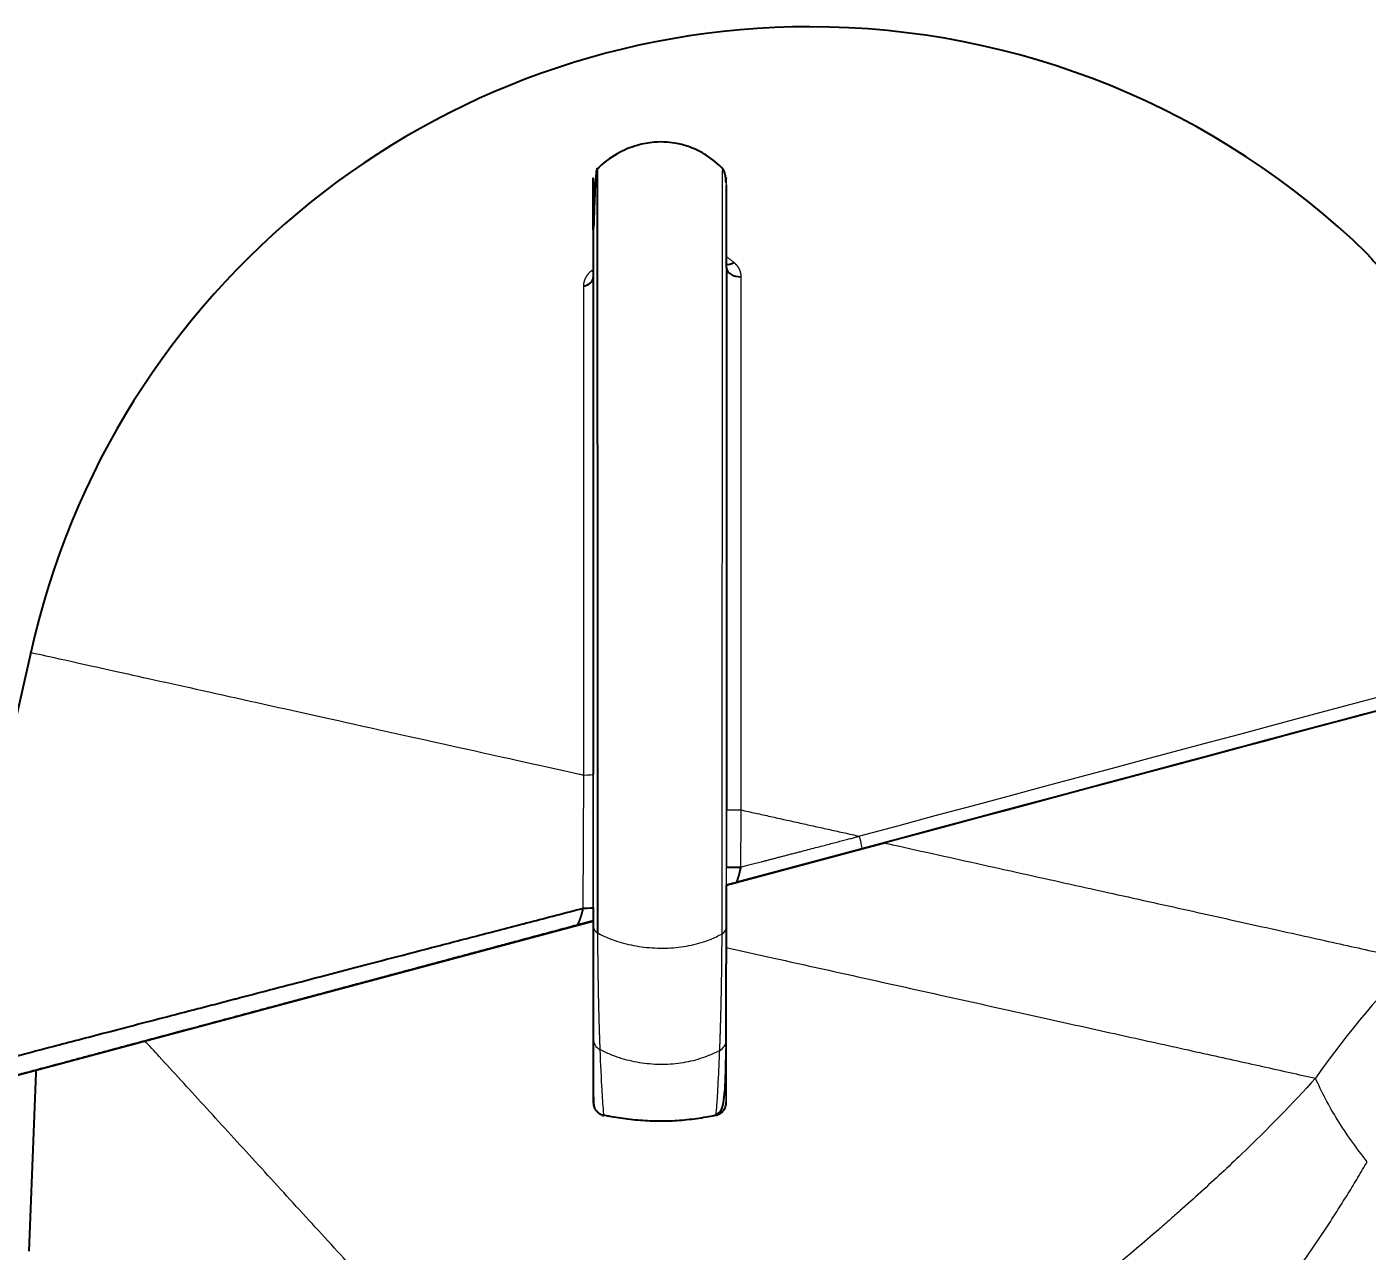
# Model space of a CAD drawing. Header units: millimetres. Extents: x 2151 to 2745, y 1423 to 1843.
# Drawn here: x 2419.5 to 2480, y 1584 to 1639.2 of the extents above; entities that cross this region are included whole.
import ezdxf

# ---------------------------------------------------------------- set-up
doc = ezdxf.new("R2010")
doc.units = ezdxf.units.MM
doc.styles.get("Standard").update_dxf_attribs({"font": 'arial.ttf'})
doc.dimstyles.new('ISO-25', dxfattribs={"dimtxt": 2.5, "dimasz": 2.5, "dimexe": 1.25, "dimexo": 0.625, "dimtad": 1, "dimtxsty": 'Standard', "dimcen": 2.5, "dimadec": 0, "dimazin": 0, "dimtfac": 1, "dimtmove": 0, "dimatfit": 3, "dimfxl": 1, "dimarcsym": 0})

# ---------------------------------------------------------------- blocks, each defined once
blk = doc.blocks.new('*D15')
at = {"color": 3, "lineweight": -2, "transparency": 16777216}
for p, q in [((2372.74, 1605.6), (2372.74, 1477.077)), ((2514.708, 1511.423), (2514.708, 1477.077)), ((2377.74, 1478.327), (2509.708, 1478.327))]:
    blk.add_line(p, q, dxfattribs=at)
at = {"color": 3, "transparency": 16777216}
for points in [[(2377.74, 1479.16), (2377.74, 1477.493), (2372.74, 1478.327)], [(2509.708, 1479.16), (2509.708, 1477.493), (2514.708, 1478.327)]]:
    blk.add_solid(points, dxfattribs=at)
at = {"layer": 'Defpoints', "color": 0, "transparency": 16777216}
for p in [(2372.74, 1606.225), (2514.708, 1512.048), (2514.708, 1478.327)]:
    blk.add_point(p, dxfattribs=at)
at = {"color": 3, "transparency": 16777216, "insert": (2433.581, 1484.058), "char_height": 5, "attachment_point": 1}
blk.add_mtext('141.97', dxfattribs=at)
blk = doc.blocks.new('*D16')
at = {"color": 3, "lineweight": -2, "transparency": 16777216}
for p, q in [((2378.608, 1610.479), (2360.886, 1610.479)), ((2362.136, 1516.748), (2362.136, 1605.479)), ((2456.383, 1511.748), (2360.886, 1511.748))]:
    blk.add_line(p, q, dxfattribs=at)
at = {"color": 3, "transparency": 16777216}
for points in [[(2361.303, 1605.479), (2362.969, 1605.479), (2362.136, 1610.479)], [(2361.303, 1516.748), (2362.969, 1516.748), (2362.136, 1511.748)]]:
    blk.add_solid(points, dxfattribs=at)
at = {"layer": 'Defpoints', "color": 0, "transparency": 16777216}
for p in [(2362.136, 1610.479), (2379.233, 1610.479), (2457.008, 1511.748)]:
    blk.add_point(p, dxfattribs=at)
at = {"color": 3, "transparency": 16777216, "insert": (2356.402, 1552.677), "char_height": 5, "attachment_point": 1, "rotation": 90}
blk.add_mtext('98.73', dxfattribs=at)

msp = doc.modelspace()

# ---------------------------------------------------------------- linework, layer by layer
at = {"linetype": 'Continuous', "lineweight": 25}
for p, q in [((2450.916, 1632.828), (2450.917, 1632.835)), ((2445.078, 1627.942), (2445.078, 1605.533)), ((2419.703, 1611.025), (2419.038, 1608.026)), ((2451.081, 1600.525), (2458.314, 1602.463)), ((2457.205, 1602.166), (2451.527, 1600.645)), ((2451.082, 1600.526), (2451.082, 1600.526)), ((2416.88, 1591.364), (2445.062, 1598.913)), ((2445.078, 1598.918), (2445.078, 1598.918))]:
    msp.add_line(p, q, dxfattribs=at)
at = {"linetype": 'Continuous', "lineweight": 18}
for p, q in [((2444.648, 1605.495), (2444.648, 1627.537)), ((2444.628, 1599.491), (2444.648, 1605.495)), ((2445.078, 1605.533), (2445.078, 1599.524)), ((2451.078, 1597.716), (2453.085, 1597.271))]:
    msp.add_line(p, q, dxfattribs=at)
at = {"linetype": 'Continuous', "lineweight": 25}
for start, end in [(90, 167.49967), (45.7436, 90)]:
    msp.add_arc((2454.849, 1603.234), 36, start, end, dxfattribs=at)
for centre, major_axis, ratio, start_param, end_param in [((2451.088, 1603.234), (-0.001, -36.463), 0.000169, 3.951442, 4.693133), ((2451.366, 1629.032), (-0.387, -0.458), 0.600508, 0.313839, 1.073892), ((2451.685, 1628.379), (-0.6, 0), 0.689608, 0.000233, 1.65751), ((2444.478, 1627.942), (0.6, 0), 0.703956, 4.999684, 6.283186), ((2444.84, 1628.667), (0.394, -0.452), 0.35252, 5.492691, 5.704789), ((2455.274, 1601.649), (34.18, 9.156), 0.000005, 0, 1.514261), ((2455.274, 1601.649), (-33.287, -8.917), 0.000005, 3.141592, 4.620936), ((2451.682, 1601.35), (-0.6, 0), 0.015914, 0.000222, 1.642471), ((2444.478, 1599.524), (0.6, 0), 0.056916, 4.963694, 6.283185)]:
    msp.add_ellipse(centre, major_axis=major_axis, ratio=ratio, start_param=start_param, end_param=end_param, dxfattribs=at)
at = {"linetype": 'Continuous', "lineweight": 18}
for centre, major_axis, ratio, start_param, end_param in [((2451.74, 1603.234), (0.001, 35.865), 0.000169, 0.809849, 1.551541), ((2455.123, 1602.211), (-34.759, -9.311), 0.000005, 3.141592, 4.655854), ((2444.478, 1605.533), (0.6, 0), 0.065504, 4.999684, 6.283185), ((2451.682, 1603.936), (-0.6, 0), 0.019254, 0.000153, 1.657446), ((2451.088, 1589.019), (0.006, 168.839), 0.000036, 1.48233, 1.497697), ((2451.687, 1588.906), (0.593, 169.412), 0.000036, 1.48203, 1.497333), ((2457.05, 1602.746), (0.155, -0.58), 0.056505, 0.000005, 1.541395), ((2445.678, 1598.656), (0.6, 0), 0.629857, 3.141594, 3.960688), ((2450.477, 1598.613), (-0.6, 0), 0.635282, 2.33133, 3.141374), ((2445.678, 1593.592), (0.6, 0), 0.922917, 3.141594, 4.185218), ((2450.478, 1593.551), (-0.6, 0), 0.923474, 2.105958, 3.141152)]:
    msp.add_ellipse(centre, major_axis=major_axis, ratio=ratio, start_param=start_param, end_param=end_param, dxfattribs=at)
at = {"linetype": 'Continuous', "lineweight": 25}
for points, degree, knots in [([(2450.944, 1632.799), (2450.712, 1633.049), (2450.25, 1633.435), (2449.518, 1633.804), (2448.911, 1633.975), (2448.366, 1634.046), (2447.76, 1634.041), (2446.99, 1633.9), (2446.079, 1633.517), (2445.514, 1633.087), (2445.231, 1632.805)], 3, [0, 0, 0, 0, 0.156893, 0.284307, 0.38087, 0.451499, 0.542056, 0.664253, 0.816734, 1, 1, 1, 1]), ([(2445.257, 1632.839), (2445.243, 1632.83), (2445.216, 1632.728), (2445.181, 1632.362), (2445.152, 1631.837), (2445.131, 1631.29), (2445.116, 1630.844), (2445.104, 1630.489), (2445.098, 1630.288), (2445.092, 1630.197), (2445.091, 1630.183), (2445.09, 1630.179), (2445.09, 1630.178), (2445.09, 1630.178)], 3, [0, 0, 0, 0, 0.23169, 0.454879, 0.65383, 0.779927, 0.881923, 0.955152, 0.994455, 0.998467, 0.99959, 0.999951, 1, 1, 1, 1]), ([(2445.259, 1632.839), (2445.259, 1632.839), (2445.259, 1632.837), (2445.259, 1632.82), (2445.259, 1632.787), (2445.259, 1632.699), (2445.259, 1632.663), (2445.259, 1632.579), (2445.259, 1632.53), (2445.26, 1632.418), (2445.26, 1632.355), (2445.26, 1632.249), (2445.26, 1632.212), (2445.26, 1632.133), (2445.26, 1632.092), (2445.26, 1631.963), (2445.26, 1631.869), (2445.26, 1631.667), (2445.26, 1631.56), (2445.26, 1631.216), (2445.26, 1630.961), (2445.26, 1630.546), (2445.26, 1630.402), (2445.26, 1630.104), (2445.26, 1629.951), (2445.261, 1629.476), (2445.261, 1628.808), (2445.261, 1628.082), (2445.261, 1627.522), (2445.261, 1627.332), (2445.261, 1626.948), (2445.261, 1625.976), (2445.262, 1624.95), (2445.262, 1623.678), (2445.262, 1623.247), (2445.262, 1622.376), (2445.262, 1621.493), (2445.262, 1620.596), (2445.263, 1619.919), (2445.263, 1619.693), (2445.263, 1619.24), (2445.263, 1618.105), (2445.263, 1616.955), (2445.263, 1615.094), (2445.264, 1614.152), (2445.264, 1612.724), (2445.264, 1612.245), (2445.264, 1611.282), (2445.264, 1610.314), (2445.265, 1609.088), (2445.265, 1608.344), (2445.265, 1607.847), (2445.265, 1607.597), (2445.265, 1606.845), (2445.265, 1606.088), (2445.265, 1605.193), (2445.265, 1604.808), (2445.265, 1604.55), (2445.265, 1604.421), (2445.265, 1604.033), (2445.265, 1603.774), (2445.266, 1603.254), (2445.266, 1602.993), (2445.266, 1602.472), (2445.266, 1602.212), (2445.266, 1601.694), (2445.266, 1601.307), (2445.266, 1600.927), (2445.267, 1600.676), (2445.267, 1600.551), (2445.267, 1600.181), (2445.268, 1599.456), (2445.268, 1598.788), (2445.269, 1598.379)], 3, [0, 0, 0, 0, 0.011353, 0.011353, 0.045444, 0.045444, 0.06249, 0.06249, 0.079536, 0.079536, 0.096581, 0.096581, 0.105104, 0.105104, 0.113627, 0.113627, 0.130672, 0.130672, 0.147718, 0.147718, 0.181809, 0.181809, 0.198855, 0.198855, 0.215901, 0.215901, 0.249992, 0.284083, 0.284083, 0.301129, 0.301129, 0.318174, 0.386357, 0.386357, 0.420448, 0.420448, 0.45454, 0.488631, 0.488631, 0.505676, 0.505676, 0.522722, 0.590905, 0.590905, 0.659087, 0.659087, 0.693179, 0.693179, 0.72727, 0.761361, 0.778407, 0.778407, 0.795452, 0.795452, 0.829544, 0.846589, 0.855112, 0.855112, 0.863635, 0.863635, 0.880681, 0.880681, 0.897726, 0.897726, 0.914772, 0.914772, 0.931817, 0.94034, 0.94034, 0.948863, 0.948863, 0.965909, 1, 1, 1, 1]), ([(2445.078, 1630.08), (2445.078, 1630.192), (2445.078, 1630.298), (2445.078, 1631.954), (2445.078, 1632.304), (2445.078, 1632.595), (2445.078, 1632.065)], 2, [0, 0, 0, 0.037305, 0.037305, 0.518652, 0.518652, 1, 1, 1]), ([(2445.078, 1632.064), (2445.078, 1631.976), (2445.078, 1631.877), (2445.078, 1631.662), (2445.078, 1631.545), (2445.078, 1631.421)], 3, [0, 0, 0, 0, 0.499591, 0.499591, 1, 1, 1, 1]), ([(2445.078, 1631.422), (2445.078, 1630.788), (2445.078, 1629.789), (2445.078, 1629.404), (2445.078, 1628.877), (2445.078, 1628.729), (2445.078, 1627.942)], 2, [0, 0, 0, 0.5, 0.5, 0.75, 0.75, 1, 1, 1]), ([(2451.085, 1628.379), (2451.084, 1628.904), (2451.084, 1629.419), (2451.083, 1630.459), (2451.083, 1630.991), (2451.083, 1631.434)], 3, [0, 0, 0, 0, 0.479373, 0.479373, 1, 1, 1, 1]), ([(2483.973, 1624.396), (2483.973, 1624.396), (2483.971, 1624.398), (2483.966, 1624.404), (2483.964, 1624.406), (2483.961, 1624.41), (2483.955, 1624.417), (2483.947, 1624.426), (2483.929, 1624.447), (2483.899, 1624.484), (2483.855, 1624.536), (2483.817, 1624.581), (2483.804, 1624.597), (2483.776, 1624.63), (2483.761, 1624.648), (2483.715, 1624.703), (2483.647, 1624.783), (2483.57, 1624.875), (2483.507, 1624.949), (2483.486, 1624.974), (2483.442, 1625.026), (2483.42, 1625.052), (2483.352, 1625.133), (2483.257, 1625.245), (2483.155, 1625.365), (2483.075, 1625.459), (2483.048, 1625.491), (2482.994, 1625.555), (2482.966, 1625.587), (2482.883, 1625.685), (2482.77, 1625.817), (2482.653, 1625.954), (2482.564, 1626.058), (2482.534, 1626.093), (2482.473, 1626.164), (2482.443, 1626.199), (2482.351, 1626.306), (2482.228, 1626.449), (2482.043, 1626.663), (2481.919, 1626.806), (2481.826, 1626.914), (2481.795, 1626.95), (2481.732, 1627.022), (2481.701, 1627.058), (2481.609, 1627.164), (2481.486, 1627.305), (2481.367, 1627.441), (2481.249, 1627.576), (2481.19, 1627.643), (2481.104, 1627.742), (2481.075, 1627.774), (2481.018, 1627.839), (2480.99, 1627.871), (2480.907, 1627.966), (2480.799, 1628.088), (2480.699, 1628.202), (2480.601, 1628.312), (2480.554, 1628.365), (2480.486, 1628.441), (2480.464, 1628.466), (2480.421, 1628.515), (2480.4, 1628.538), (2480.339, 1628.607), (2480.264, 1628.692), (2480.199, 1628.764), (2480.14, 1628.83), (2480.114, 1628.86), (2480.084, 1628.893), (2480.078, 1628.899), (2480.068, 1628.912), (2480.052, 1628.929), (2480.038, 1628.945), (2480.013, 1628.972), (2480, 1628.987), (2479.982, 1629.008), (2479.976, 1629.014), (2479.973, 1629.017), (2479.973, 1629.018), (2479.973, 1629.018), (2479.973, 1629.018), (2479.973, 1629.018)], 3, [0, 0, 0, 0, 0.022929, 0.022929, 0.030736, 0.030736, 0.038543, 0.054158, 0.054158, 0.085386, 0.116615, 0.116615, 0.132229, 0.132229, 0.147843, 0.147843, 0.179072, 0.2103, 0.2103, 0.225915, 0.225915, 0.241529, 0.241529, 0.272757, 0.303986, 0.303986, 0.3196, 0.3196, 0.335214, 0.335214, 0.366443, 0.397671, 0.397671, 0.413286, 0.413286, 0.4289, 0.4289, 0.460129, 0.491357, 0.522586, 0.522586, 0.5382, 0.5382, 0.553814, 0.553814, 0.585043, 0.616271, 0.616271, 0.6475, 0.6475, 0.663114, 0.663114, 0.678728, 0.678728, 0.709957, 0.741185, 0.741185, 0.772414, 0.772414, 0.788028, 0.788028, 0.803642, 0.803642, 0.834871, 0.866099, 0.866099, 0.897328, 0.897328, 0.905135, 0.905135, 0.912942, 0.928557, 0.928557, 0.959785, 0.959785, 0.991014, 0.991014, 0.998821, 0.998821, 1, 1, 1, 1]), ([(2451.725, 1601.34), (2451.724, 1601.336), (2451.722, 1601.327), (2451.719, 1601.314), (2451.716, 1601.3), (2451.713, 1601.287), (2451.71, 1601.273), (2451.707, 1601.26), (2451.704, 1601.246), (2451.701, 1601.232), (2451.698, 1601.218), (2451.695, 1601.204), (2451.692, 1601.19), (2451.689, 1601.176), (2451.686, 1601.162), (2451.682, 1601.148), (2451.679, 1601.134), (2451.676, 1601.12), (2451.673, 1601.106), (2451.67, 1601.092), (2451.666, 1601.078), (2451.663, 1601.064), (2451.66, 1601.051), (2451.656, 1601.037), (2451.653, 1601.023), (2451.649, 1601.009), (2451.646, 1600.996), (2451.642, 1600.983), (2451.639, 1600.969), (2451.635, 1600.956), (2451.631, 1600.943), (2451.627, 1600.93), (2451.624, 1600.917), (2451.62, 1600.905), (2451.616, 1600.893), (2451.611, 1600.88), (2451.607, 1600.866), (2451.601, 1600.85), (2451.595, 1600.833), (2451.589, 1600.816), (2451.584, 1600.8), (2451.579, 1600.784), (2451.574, 1600.769), (2451.57, 1600.755), (2451.565, 1600.741), (2451.561, 1600.729), (2451.558, 1600.717), (2451.554, 1600.706), (2451.551, 1600.695), (2451.548, 1600.686), (2451.545, 1600.678), (2451.542, 1600.67), (2451.539, 1600.664), (2451.537, 1600.658), (2451.534, 1600.654), (2451.532, 1600.65), (2451.53, 1600.648), (2451.528, 1600.646), (2451.527, 1600.645), (2451.527, 1600.645)], 3, [0, 0, 0, 0, 0.012815, 0.025734, 0.038756, 0.05188, 0.065105, 0.078429, 0.091852, 0.105372, 0.118986, 0.132695, 0.146494, 0.160384, 0.174362, 0.188426, 0.202574, 0.216803, 0.231112, 0.245498, 0.259959, 0.274492, 0.289095, 0.303764, 0.318498, 0.333293, 0.348146, 0.363056, 0.378018, 0.39303, 0.408088, 0.42319, 0.438333, 0.453513, 0.468728, 0.483973, 0.499247, 0.522663, 0.546074, 0.569475, 0.592861, 0.616223, 0.639555, 0.662847, 0.686089, 0.709273, 0.732386, 0.755419, 0.778358, 0.801192, 0.82391, 0.846498, 0.868944, 0.891237, 0.913365, 0.935316, 0.957079, 0.978643, 1, 1, 1, 1]), ([(2451.081, 1593.235), (2451.081, 1593.235), (2451.081, 1593.236), (2451.081, 1593.858), (2451.081, 1594.525), (2451.081, 1595.915), (2451.081, 1596.642), (2451.082, 1598.152), (2451.082, 1598.937), (2451.082, 1600.003), (2451.082, 1600.263), (2451.082, 1600.526)], 3, [0, 0, 0, 0, 0.000131, 0.000131, 0.301501, 0.301501, 0.602719, 0.602719, 0.903967, 0.903967, 1, 1, 1, 1]), ([(2418.558, 1592.698), (2419.106, 1592.841), (2419.732, 1593.005), (2420.792, 1593.282), (2421.538, 1593.478), (2422.779, 1593.801), (2424.141, 1594.156), (2425.625, 1594.541), (2426.694, 1594.819), (2427.525, 1595.035), (2427.949, 1595.145), (2428.455, 1595.277), (2428.712, 1595.344), (2428.841, 1595.378), (2428.906, 1595.395), (2428.938, 1595.403), (2428.954, 1595.407), (2428.962, 1595.409), (2428.966, 1595.41), (2428.968, 1595.411), (2428.969, 1595.411), (2428.97, 1595.411), (2428.97, 1595.411), (2428.97, 1595.411), (2429.452, 1595.537), (2429.953, 1595.668), (2430.998, 1595.942), (2431.542, 1596.084), (2432.672, 1596.38), (2433.259, 1596.534), (2434.476, 1596.852), (2435.106, 1597.016), (2436.411, 1597.356), (2437.085, 1597.532), (2438.477, 1597.894), (2439.195, 1598.08), (2440.675, 1598.464), (2441.436, 1598.661), (2443.001, 1599.068), (2443.804, 1599.276), (2444.628, 1599.491)], 3, [0, 0, 0, 0, 0.125, 0.125, 0.1875, 0.25, 0.3125, 0.375, 0.4375, 0.4375, 0.46875, 0.484375, 0.492188, 0.496094, 0.498047, 0.499023, 0.499512, 0.499756, 0.499878, 0.499939, 0.499969, 0.499985, 0.499985, 0.5, 0.5, 0.5625, 0.5625, 0.625, 0.625, 0.6875, 0.6875, 0.75, 0.75, 0.8125, 0.8125, 0.875, 0.875, 0.9375, 0.9375, 1, 1, 1, 1]), ([(2444.323, 1598.715), (2444.324, 1598.716), (2444.326, 1598.716), (2444.329, 1598.717), (2444.331, 1598.718), (2444.335, 1598.72), (2444.338, 1598.722), (2444.341, 1598.724), (2444.345, 1598.727), (2444.349, 1598.73), (2444.353, 1598.733), (2444.357, 1598.737), (2444.361, 1598.741), (2444.365, 1598.746), (2444.37, 1598.752), (2444.375, 1598.757), (2444.38, 1598.764), (2444.385, 1598.771), (2444.39, 1598.778), (2444.395, 1598.787), (2444.4, 1598.796), (2444.406, 1598.805), (2444.412, 1598.816), (2444.417, 1598.827), (2444.423, 1598.839), (2444.429, 1598.852), (2444.436, 1598.865), (2444.442, 1598.88), (2444.449, 1598.895), (2444.455, 1598.911), (2444.462, 1598.928), (2444.469, 1598.946), (2444.478, 1598.968), (2444.488, 1598.994), (2444.499, 1599.025), (2444.51, 1599.057), (2444.52, 1599.088), (2444.53, 1599.12), (2444.539, 1599.151), (2444.548, 1599.182), (2444.557, 1599.212), (2444.565, 1599.242), (2444.573, 1599.271), (2444.581, 1599.299), (2444.588, 1599.326), (2444.595, 1599.353), (2444.601, 1599.378), (2444.607, 1599.403), (2444.613, 1599.426), (2444.618, 1599.449), (2444.623, 1599.47), (2444.626, 1599.484), (2444.628, 1599.491)], 3, [0, 0, 0, 0, 0.009834, 0.020056, 0.030671, 0.041685, 0.053102, 0.064927, 0.077164, 0.089818, 0.102892, 0.116391, 0.130318, 0.144676, 0.159467, 0.174695, 0.19036, 0.206465, 0.22301, 0.239997, 0.257426, 0.275295, 0.293604, 0.312351, 0.331534, 0.35115, 0.371194, 0.391662, 0.412549, 0.433849, 0.455553, 0.477656, 0.500146, 0.535458, 0.569854, 0.603304, 0.635778, 0.667256, 0.697718, 0.727152, 0.755547, 0.782899, 0.809204, 0.834465, 0.858686, 0.881874, 0.904038, 0.925191, 0.945347, 0.964522, 0.982733, 1, 1, 1, 1]), ([(2445.078, 1599.524), (2445.078, 1599.381), (2445.078, 1599.234), (2445.078, 1599.035), (2445.078, 1598.975), (2445.078, 1598.918)], 3, [0, 0, 0, 0, 0.695516, 0.695516, 1, 1, 1, 1]), ([(2445.078, 1598.918), (2445.078, 1598.918), (2444.81, 1598.846), (2444.722, 1598.822), (2444.572, 1598.782), (2444.448, 1598.749), (2444.323, 1598.715)], 2, [0, 0, 0, 0.5, 0.5, 0.75, 0.75, 1, 1, 1]), ([(2445.078, 1598.918), (2445.078, 1598.519), (2445.078, 1598.128), (2445.078, 1597.022), (2445.078, 1596.327), (2445.078, 1594.901), (2445.078, 1594.176), (2445.078, 1593.253), (2445.078, 1593.011), (2445.078, 1592.778)], 3, [0, 0, 0, 0, 0.170433, 0.170433, 0.492226, 0.492226, 0.862954, 0.862954, 1, 1, 1, 1]), ([(2445.078, 1592.778), (2445.078, 1592.18), (2445.078, 1591.637), (2445.078, 1590.868), (2445.078, 1590.68), (2445.078, 1590.741)], 3, [0, 0, 0, 0, 0.5, 0.5, 1, 1, 1, 1]), ([(2450.593, 1590.189), (2450.603, 1590.191), (2450.623, 1590.196), (2450.667, 1590.211), (2450.746, 1590.255), (2450.825, 1590.343), (2450.902, 1590.498), (2450.972, 1590.781), (2451.026, 1591.281), (2451.058, 1592.102), (2451.07, 1592.768), (2451.072, 1593.159)], 3, [0, 0, 0, 0, 0.005373, 0.011433, 0.027401, 0.07977, 0.161814, 0.273403, 0.466025, 0.707708, 1, 1, 1, 1]), ([(2445.079, 1591.73), (2445.078, 1591.627), (2445.079, 1591.317), (2445.08, 1590.916), (2445.092, 1590.654), (2445.119, 1590.518), (2445.146, 1590.45), (2445.179, 1590.397), (2445.217, 1590.35), (2445.243, 1590.323), (2445.265, 1590.302), (2445.278, 1590.291), (2445.285, 1590.285), (2445.286, 1590.284)], 3, [0, 0, 0, 0, 0.14121, 0.446904, 0.716102, 0.823029, 0.904424, 0.9574, 0.974881, 0.988033, 0.9936, 0.998858, 1, 1, 1, 1]), ([(2445.286, 1590.284), (2445.29, 1590.28), (2445.301, 1590.271), (2445.324, 1590.253), (2445.356, 1590.229), (2445.445, 1590.174), (2445.513, 1590.147), (2445.561, 1590.142)], 3, [0, 0, 0, 0, 0.038127, 0.088862, 0.20143, 0.332884, 1, 1, 1, 1]), ([(2450.607, 1590.152), (2450.638, 1590.158), (2450.669, 1590.167), (2450.73, 1590.192), (2450.76, 1590.206), (2450.819, 1590.242), (2450.847, 1590.262), (2450.9, 1590.308), (2450.925, 1590.334), (2450.969, 1590.389), (2450.989, 1590.418), (2451.022, 1590.479), (2451.036, 1590.511), (2451.059, 1590.576), (2451.067, 1590.609), (2451.077, 1590.674), (2451.08, 1590.706), (2451.08, 1590.738)], 3, [0, 0, 0, 0, 0.125, 0.125, 0.25, 0.25, 0.375, 0.375, 0.5, 0.5, 0.625, 0.625, 0.75, 0.75, 0.875, 0.875, 1, 1, 1, 1]), ([(2450.607, 1590.152), (2450.496, 1590.128), (2450.11, 1590.05), (2449.419, 1589.945), (2448.534, 1589.878), (2447.642, 1589.883), (2446.746, 1589.952), (2446.102, 1590.048), (2445.749, 1590.116), (2445.634, 1590.139), (2445.594, 1590.147), (2445.554, 1590.155)], 3, [0, 0, 0, 0, 0.069963, 0.241735, 0.413508, 0.58528, 0.757053, 0.928826, 0.974949, 0.974949, 1, 1, 1, 1])]:
    msp.add_open_spline(points, degree=degree, knots=knots, dxfattribs=at)
at = {"linetype": 'Continuous', "lineweight": 18}
for points, degree, knots in [([(2450.89, 1598.337), (2450.891, 1598.745), (2450.892, 1599.191), (2450.893, 1599.898), (2450.893, 1600.14), (2450.893, 1600.511), (2450.893, 1600.636), (2450.894, 1600.888), (2450.894, 1601.269), (2450.894, 1601.657), (2450.894, 1602.177), (2450.895, 1602.439), (2450.895, 1602.962), (2450.895, 1603.223), (2450.895, 1603.744), (2450.895, 1604.004), (2450.895, 1604.392), (2450.896, 1604.521), (2450.896, 1604.778), (2450.896, 1605.164), (2450.896, 1606.059), (2450.897, 1606.817), (2450.897, 1607.569), (2450.897, 1607.819), (2450.897, 1608.317), (2450.898, 1609.061), (2450.898, 1610.287), (2450.899, 1611.256), (2450.899, 1612.219), (2450.9, 1612.698), (2450.9, 1614.127), (2450.901, 1615.069), (2450.902, 1616.931), (2450.903, 1617.851), (2450.903, 1619.218), (2450.904, 1619.671), (2450.904, 1620.574), (2450.905, 1621.472), (2450.905, 1622.354), (2450.906, 1623.227), (2450.906, 1623.657), (2450.907, 1624.93), (2450.908, 1625.957), (2450.909, 1626.93), (2450.909, 1627.314), (2450.909, 1627.504), (2450.909, 1628.066), (2450.91, 1628.792), (2450.911, 1629.461), (2450.911, 1629.936), (2450.911, 1630.09), (2450.912, 1630.389), (2450.912, 1630.533), (2450.912, 1630.949), (2450.912, 1631.204), (2450.913, 1631.548), (2450.913, 1631.657), (2450.913, 1631.859), (2450.913, 1631.953), (2450.914, 1632.083), (2450.914, 1632.124), (2450.914, 1632.203), (2450.914, 1632.316), (2450.914, 1632.411), (2450.915, 1632.523), (2450.915, 1632.573), (2450.915, 1632.657), (2450.915, 1632.693), (2450.916, 1632.781), (2450.916, 1632.815), (2450.916, 1632.828)], 3, [0, 0, 0, 0, 0.034504, 0.034504, 0.051755, 0.051755, 0.060381, 0.060381, 0.069007, 0.086259, 0.086259, 0.103511, 0.103511, 0.120763, 0.120763, 0.138014, 0.138014, 0.14664, 0.14664, 0.155266, 0.172518, 0.207021, 0.207021, 0.224273, 0.224273, 0.241525, 0.276029, 0.310532, 0.310532, 0.345036, 0.345036, 0.414043, 0.414043, 0.48305, 0.48305, 0.517554, 0.517554, 0.552057, 0.586561, 0.586561, 0.621064, 0.621064, 0.690072, 0.707323, 0.707323, 0.724575, 0.724575, 0.759079, 0.793582, 0.793582, 0.810834, 0.810834, 0.828086, 0.828086, 0.862589, 0.862589, 0.879841, 0.879841, 0.897093, 0.897093, 0.905719, 0.905719, 0.914345, 0.931597, 0.931597, 0.948848, 0.948848, 0.9661, 0.9661, 1, 1, 1, 1]), ([(2451.082, 1632.08), (2451.082, 1632.611), (2451.081, 1632.31), (2451.081, 1631.951), (2451.08, 1630.291), (2451.079, 1627.555), (2451.078, 1621.258), (2451.078, 1615.711), (2451.077, 1610.289), (2451.077, 1606.887), (2451.077, 1604.374), (2451.077, 1600.828), (2451.077, 1598.613)], 2, [0, 0, 0, 0.125, 0.125, 0.25, 0.25, 0.5, 0.5, 0.75, 0.75, 0.875, 0.875, 1, 1, 1]), ([(2445.078, 1598.656), (2445.078, 1600.864), (2445.078, 1604.399), (2445.078, 1606.899), (2445.078, 1610.286), (2445.078, 1615.696), (2445.078, 1621.243), (2445.078, 1627.315), (2445.078, 1630.08)], 2, [0, 0, 0, 0.168848, 0.168848, 0.337695, 0.337695, 0.67539, 0.67539, 1, 1, 1]), ([(2451.099, 1628.855), (2451.113, 1628.845), (2451.143, 1628.825), (2451.189, 1628.792), (2451.237, 1628.757), (2451.285, 1628.721), (2451.332, 1628.685), (2451.378, 1628.647), (2451.408, 1628.622), (2451.423, 1628.609)], 3, [0, 0, 0, 0, 0.121554, 0.266646, 0.412221, 0.558312, 0.70495, 0.852169, 1, 1, 1, 1]), ([(2451.423, 1628.609), (2451.427, 1628.606), (2451.435, 1628.599), (2451.446, 1628.589), (2451.457, 1628.579), (2451.468, 1628.569), (2451.479, 1628.559), (2451.489, 1628.548), (2451.5, 1628.538), (2451.51, 1628.527), (2451.52, 1628.516), (2451.529, 1628.505), (2451.539, 1628.494), (2451.548, 1628.483), (2451.557, 1628.472), (2451.566, 1628.46), (2451.574, 1628.449), (2451.583, 1628.437), (2451.591, 1628.426), (2451.599, 1628.414), (2451.607, 1628.402), (2451.615, 1628.389), (2451.622, 1628.377), (2451.629, 1628.365), (2451.636, 1628.352), (2451.643, 1628.34), (2451.65, 1628.327), (2451.658, 1628.31), (2451.668, 1628.289), (2451.679, 1628.263), (2451.689, 1628.237), (2451.698, 1628.211), (2451.706, 1628.185), (2451.713, 1628.158), (2451.719, 1628.132), (2451.725, 1628.105), (2451.729, 1628.078), (2451.732, 1628.05), (2451.735, 1628.023), (2451.736, 1627.995), (2451.736, 1627.976), (2451.736, 1627.967)], 3, [0, 0, 0, 0, 0.019031, 0.03805, 0.057061, 0.076067, 0.095071, 0.114076, 0.133087, 0.152106, 0.171137, 0.190182, 0.209246, 0.228332, 0.247442, 0.266581, 0.285751, 0.304957, 0.3242, 0.343484, 0.362813, 0.38219, 0.401618, 0.421099, 0.440638, 0.460238, 0.479901, 0.49963, 0.538215, 0.576695, 0.615093, 0.653434, 0.691742, 0.730042, 0.768358, 0.806716, 0.84514, 0.883656, 0.922288, 0.961061, 1, 1, 1, 1]), ([(2444.648, 1627.537), (2444.648, 1627.542), (2444.649, 1627.552), (2444.649, 1627.566), (2444.65, 1627.581), (2444.651, 1627.595), (2444.652, 1627.609), (2444.653, 1627.624), (2444.655, 1627.638), (2444.657, 1627.652), (2444.659, 1627.667), (2444.661, 1627.681), (2444.664, 1627.695), (2444.667, 1627.709), (2444.67, 1627.723), (2444.674, 1627.738), (2444.678, 1627.752), (2444.682, 1627.766), (2444.686, 1627.78), (2444.69, 1627.794), (2444.695, 1627.808), (2444.7, 1627.822), (2444.706, 1627.836), (2444.711, 1627.85), (2444.717, 1627.864), (2444.723, 1627.877), (2444.729, 1627.891), (2444.738, 1627.909), (2444.748, 1627.931), (2444.762, 1627.956), (2444.776, 1627.98), (2444.791, 1628.005), (2444.807, 1628.029), (2444.823, 1628.053), (2444.841, 1628.076), (2444.859, 1628.099), (2444.877, 1628.122), (2444.897, 1628.144), (2444.917, 1628.166), (2444.937, 1628.187), (2444.959, 1628.209), (2444.981, 1628.23), (2444.997, 1628.243), (2445.004, 1628.25)], 3, [0, 0, 0, 0, 0.020098, 0.040098, 0.060005, 0.079822, 0.099554, 0.119202, 0.138772, 0.158267, 0.177691, 0.197047, 0.21634, 0.235574, 0.254752, 0.273878, 0.292957, 0.311992, 0.330987, 0.349947, 0.368875, 0.387775, 0.406651, 0.425508, 0.44435, 0.46318, 0.482002, 0.500821, 0.535641, 0.570117, 0.604276, 0.638144, 0.671752, 0.705126, 0.738298, 0.771296, 0.804152, 0.836895, 0.869556, 0.902166, 0.934756, 0.967357, 1, 1, 1, 1]), ([(2451.725, 1601.34), (2451.759, 1601.349), (2451.828, 1601.367), (2451.934, 1601.395), (2452.045, 1601.424), (2452.16, 1601.454), (2452.279, 1601.485), (2452.403, 1601.517), (2452.531, 1601.55), (2452.663, 1601.585), (2452.8, 1601.62), (2452.941, 1601.657), (2453.087, 1601.695), (2453.236, 1601.734), (2453.391, 1601.774), (2453.549, 1601.816), (2453.712, 1601.858), (2453.879, 1601.902), (2454.051, 1601.946), (2454.227, 1601.992), (2454.466, 1602.055), (2454.761, 1602.131), (2455.102, 1602.22), (2455.422, 1602.304), (2455.722, 1602.382), (2456, 1602.454), (2456.258, 1602.521), (2456.495, 1602.583), (2456.711, 1602.639), (2456.906, 1602.69), (2457.029, 1602.722), (2457.087, 1602.737)], 3, [0, 0, 0, 0, 0.019029, 0.038868, 0.059517, 0.080975, 0.103242, 0.126319, 0.150206, 0.174901, 0.200407, 0.226722, 0.253846, 0.28178, 0.310523, 0.340076, 0.370439, 0.401611, 0.433592, 0.466383, 0.499983, 0.567455, 0.631044, 0.690752, 0.746577, 0.798519, 0.84658, 0.890758, 0.931054, 0.967468, 1, 1, 1, 1]), ([(2458.212, 1602.434), (2458.332, 1602.407), (2458.453, 1602.381), (2459.951, 1602.049), (2461.317, 1601.746), (2464.003, 1601.15), (2465.322, 1600.858), (2467.893, 1600.288), (2469.144, 1600.011), (2471.557, 1599.476), (2472.719, 1599.218), (2474.933, 1598.727), (2475.986, 1598.494), (2477.964, 1598.055), (2478.89, 1597.85), (2480.599, 1597.471), (2481.382, 1597.298), (2482.087, 1597.141)], 3, [0, 0, 0, 0, 0.012311, 0.012311, 0.153409, 0.153409, 0.294508, 0.294508, 0.435606, 0.435606, 0.576705, 0.576705, 0.717803, 0.717803, 0.858902, 0.858902, 1, 1, 1, 1]), ([(2451.082, 1600.526), (2451.082, 1600.531), (2451.082, 1600.536), (2451.082, 1600.655), (2451.082, 1600.786), (2451.082, 1601.059), (2451.082, 1601.206), (2451.082, 1601.35)], 3, [0, 0, 0, 0, 0.022557, 0.022557, 0.511302, 0.511302, 1, 1, 1, 1]), ([(2445.078, 1593.592), (2445.078, 1594.243), (2445.078, 1594.906), (2445.078, 1596.44), (2445.078, 1597.333), (2445.078, 1598.656)], 3, [0, 0, 0, 0, 0.5, 0.5, 1, 1, 1, 1]), ([(2445.269, 1598.379), (2445.269, 1598.367), (2445.269, 1598.343), (2445.269, 1598.306), (2445.27, 1598.27), (2445.27, 1598.234), (2445.27, 1598.198), (2445.27, 1598.163), (2445.271, 1598.127), (2445.271, 1598.092), (2445.271, 1598.057), (2445.272, 1598.022), (2445.272, 1597.987), (2445.272, 1597.952), (2445.272, 1597.918), (2445.273, 1597.884), (2445.273, 1597.85), (2445.273, 1597.816), (2445.274, 1597.782), (2445.274, 1597.749), (2445.274, 1597.715), (2445.275, 1597.682), (2445.275, 1597.649), (2445.275, 1597.616), (2445.275, 1597.583), (2445.276, 1597.551), (2445.276, 1597.519), (2445.276, 1597.486), (2445.277, 1597.454), (2445.277, 1597.422), (2445.277, 1597.391), (2445.278, 1597.359), (2445.278, 1597.328), (2445.278, 1597.297), (2445.279, 1597.266), (2445.279, 1597.235), (2445.279, 1597.204), (2445.28, 1597.174), (2445.28, 1597.143), (2445.28, 1597.113), (2445.281, 1597.083), (2445.281, 1597.053), (2445.281, 1597.023), (2445.282, 1596.993), (2445.282, 1596.964), (2445.283, 1596.935), (2445.283, 1596.906), (2445.283, 1596.877), (2445.284, 1596.848), (2445.284, 1596.819), (2445.284, 1596.79), (2445.285, 1596.762), (2445.285, 1596.734), (2445.285, 1596.706), (2445.286, 1596.678), (2445.286, 1596.65), (2445.287, 1596.622), (2445.287, 1596.594), (2445.287, 1596.567), (2445.288, 1596.54), (2445.288, 1596.513), (2445.289, 1596.486), (2445.289, 1596.459), (2445.289, 1596.432), (2445.29, 1596.405), (2445.29, 1596.379), (2445.291, 1596.353), (2445.291, 1596.326), (2445.291, 1596.3), (2445.292, 1596.274), (2445.292, 1596.248), (2445.293, 1596.223), (2445.293, 1596.197), (2445.293, 1596.172), (2445.294, 1596.146), (2445.294, 1596.121), (2445.295, 1596.096), (2445.295, 1596.071), (2445.295, 1596.046), (2445.296, 1596.021), (2445.296, 1595.996), (2445.297, 1595.972), (2445.297, 1595.947), (2445.298, 1595.923), (2445.298, 1595.899), (2445.299, 1595.874), (2445.299, 1595.85), (2445.299, 1595.826), (2445.3, 1595.802), (2445.3, 1595.779), (2445.301, 1595.755), (2445.301, 1595.731), (2445.302, 1595.708), (2445.302, 1595.684), (2445.303, 1595.661), (2445.303, 1595.638), (2445.304, 1595.615), (2445.304, 1595.592), (2445.304, 1595.569), (2445.305, 1595.546), (2445.305, 1595.523), (2445.306, 1595.5), (2445.306, 1595.477), (2445.307, 1595.455), (2445.307, 1595.432), (2445.308, 1595.41), (2445.308, 1595.387), (2445.309, 1595.365), (2445.309, 1595.343), (2445.31, 1595.32), (2445.31, 1595.298), (2445.311, 1595.276), (2445.311, 1595.254), (2445.312, 1595.232), (2445.312, 1595.21), (2445.313, 1595.188), (2445.313, 1595.167), (2445.314, 1595.145), (2445.314, 1595.123), (2445.315, 1595.101), (2445.315, 1595.08), (2445.316, 1595.058), (2445.316, 1595.037), (2445.317, 1595.015), (2445.317, 1594.994), (2445.318, 1594.973), (2445.318, 1594.951), (2445.319, 1594.93), (2445.319, 1594.909), (2445.32, 1594.888), (2445.321, 1594.867), (2445.321, 1594.846), (2445.322, 1594.825), (2445.322, 1594.804), (2445.323, 1594.783), (2445.323, 1594.762), (2445.324, 1594.741), (2445.324, 1594.72), (2445.325, 1594.699), (2445.325, 1594.679), (2445.326, 1594.658), (2445.327, 1594.637), (2445.327, 1594.617), (2445.328, 1594.596), (2445.328, 1594.576), (2445.329, 1594.555), (2445.329, 1594.535), (2445.33, 1594.514), (2445.331, 1594.494), (2445.331, 1594.473), (2445.332, 1594.453), (2445.332, 1594.433), (2445.333, 1594.412), (2445.333, 1594.392), (2445.334, 1594.372), (2445.335, 1594.352), (2445.335, 1594.332), (2445.336, 1594.311), (2445.336, 1594.291), (2445.337, 1594.271), (2445.338, 1594.251), (2445.338, 1594.231), (2445.339, 1594.211), (2445.34, 1594.191), (2445.34, 1594.171), (2445.341, 1594.151), (2445.341, 1594.131), (2445.342, 1594.111), (2445.343, 1594.091), (2445.343, 1594.071), (2445.344, 1594.051), (2445.344, 1594.032), (2445.345, 1594.012), (2445.346, 1593.992), (2445.346, 1593.972), (2445.347, 1593.952), (2445.348, 1593.933), (2445.348, 1593.913), (2445.349, 1593.893), (2445.35, 1593.873), (2445.35, 1593.854), (2445.351, 1593.834), (2445.352, 1593.814), (2445.352, 1593.794), (2445.353, 1593.775), (2445.354, 1593.755), (2445.354, 1593.735), (2445.355, 1593.716), (2445.356, 1593.696), (2445.356, 1593.677), (2445.357, 1593.657), (2445.358, 1593.637), (2445.358, 1593.618), (2445.359, 1593.598), (2445.36, 1593.579), (2445.36, 1593.559), (2445.361, 1593.54), (2445.362, 1593.52), (2445.362, 1593.501), (2445.363, 1593.481), (2445.364, 1593.462), (2445.364, 1593.442), (2445.365, 1593.423), (2445.366, 1593.404), (2445.367, 1593.384), (2445.367, 1593.365), (2445.368, 1593.345), (2445.369, 1593.326), (2445.369, 1593.306), (2445.37, 1593.287), (2445.371, 1593.268), (2445.372, 1593.248), (2445.372, 1593.229), (2445.373, 1593.21), (2445.374, 1593.19), (2445.374, 1593.171), (2445.375, 1593.152), (2445.376, 1593.132), (2445.376, 1593.119), (2445.377, 1593.113)], 3, [0, 0, 0, 0, 0.004536, 0.009071, 0.013604, 0.018135, 0.022665, 0.027193, 0.03172, 0.036246, 0.040772, 0.045296, 0.049819, 0.054342, 0.058864, 0.063386, 0.067907, 0.072428, 0.076949, 0.081469, 0.08599, 0.09051, 0.095031, 0.099552, 0.104073, 0.108594, 0.113116, 0.117638, 0.12216, 0.126683, 0.131207, 0.135731, 0.140256, 0.144782, 0.149308, 0.153836, 0.158364, 0.162893, 0.167423, 0.171954, 0.176486, 0.18102, 0.185554, 0.190089, 0.194626, 0.199163, 0.203702, 0.208242, 0.212783, 0.217325, 0.221868, 0.226413, 0.230959, 0.235506, 0.240054, 0.244603, 0.249154, 0.253706, 0.258259, 0.262813, 0.267368, 0.271925, 0.276483, 0.281043, 0.285603, 0.290165, 0.294729, 0.299293, 0.303859, 0.308427, 0.312996, 0.317566, 0.322138, 0.326711, 0.331285, 0.335861, 0.340438, 0.345017, 0.349597, 0.354178, 0.35876, 0.363344, 0.367929, 0.372516, 0.377104, 0.381693, 0.386283, 0.390874, 0.395466, 0.40006, 0.404654, 0.40925, 0.413847, 0.418444, 0.423043, 0.427642, 0.432242, 0.436844, 0.441445, 0.446048, 0.450651, 0.455255, 0.459859, 0.464464, 0.469069, 0.473675, 0.478281, 0.482888, 0.487494, 0.492101, 0.496708, 0.501315, 0.505922, 0.510529, 0.515136, 0.519743, 0.52435, 0.528957, 0.533564, 0.538172, 0.54278, 0.547388, 0.551996, 0.556605, 0.561214, 0.565824, 0.570434, 0.575044, 0.579655, 0.584267, 0.588879, 0.593492, 0.598105, 0.602719, 0.607334, 0.61195, 0.616566, 0.621183, 0.625801, 0.63042, 0.63504, 0.639661, 0.644283, 0.648906, 0.653529, 0.658154, 0.662781, 0.667408, 0.672036, 0.676666, 0.681297, 0.685929, 0.690563, 0.695198, 0.699834, 0.704472, 0.709111, 0.713752, 0.718394, 0.723037, 0.727683, 0.73233, 0.736978, 0.741629, 0.746281, 0.750934, 0.75559, 0.760247, 0.764906, 0.769567, 0.77423, 0.778894, 0.78356, 0.788228, 0.792898, 0.797569, 0.802242, 0.806917, 0.811593, 0.816272, 0.820951, 0.825633, 0.830316, 0.835001, 0.839688, 0.844377, 0.849067, 0.853758, 0.858452, 0.863147, 0.867843, 0.872542, 0.877242, 0.881943, 0.886647, 0.891351, 0.896058, 0.900766, 0.905476, 0.910187, 0.9149, 0.919614, 0.92433, 0.929048, 0.933767, 0.938488, 0.943211, 0.947935, 0.95266, 0.957387, 0.962116, 0.966846, 0.971578, 0.976311, 0.981046, 0.985782, 0.99052, 0.995259, 1, 1, 1, 1]), ([(2445.269, 1598.379), (2445.438, 1598.285), (2445.874, 1598.078), (2446.656, 1597.837), (2447.605, 1597.692), (2448.578, 1597.676), (2449.523, 1597.807), (2450.301, 1598.044), (2450.726, 1598.246), (2450.89, 1598.337)], 3, [0, 0, 0, 0, 0.112138, 0.26746, 0.422783, 0.578105, 0.733428, 0.88875, 1, 1, 1, 1]), ([(2450.784, 1593.074), (2450.785, 1593.086), (2450.786, 1593.11), (2450.787, 1593.146), (2450.788, 1593.181), (2450.79, 1593.217), (2450.791, 1593.253), (2450.792, 1593.288), (2450.794, 1593.324), (2450.795, 1593.36), (2450.796, 1593.396), (2450.797, 1593.431), (2450.799, 1593.467), (2450.8, 1593.503), (2450.801, 1593.539), (2450.802, 1593.575), (2450.804, 1593.611), (2450.805, 1593.647), (2450.806, 1593.683), (2450.807, 1593.719), (2450.808, 1593.755), (2450.81, 1593.792), (2450.811, 1593.828), (2450.812, 1593.864), (2450.813, 1593.9), (2450.814, 1593.937), (2450.815, 1593.973), (2450.817, 1594.01), (2450.818, 1594.046), (2450.819, 1594.083), (2450.82, 1594.119), (2450.821, 1594.156), (2450.822, 1594.193), (2450.823, 1594.23), (2450.824, 1594.267), (2450.825, 1594.304), (2450.826, 1594.341), (2450.828, 1594.378), (2450.829, 1594.415), (2450.83, 1594.452), (2450.831, 1594.49), (2450.832, 1594.527), (2450.833, 1594.565), (2450.834, 1594.603), (2450.835, 1594.64), (2450.836, 1594.678), (2450.837, 1594.716), (2450.838, 1594.755), (2450.839, 1594.793), (2450.84, 1594.831), (2450.841, 1594.87), (2450.842, 1594.909), (2450.843, 1594.948), (2450.844, 1594.987), (2450.845, 1595.026), (2450.845, 1595.065), (2450.846, 1595.105), (2450.847, 1595.145), (2450.848, 1595.184), (2450.849, 1595.224), (2450.85, 1595.265), (2450.851, 1595.305), (2450.852, 1595.346), (2450.853, 1595.387), (2450.853, 1595.428), (2450.854, 1595.469), (2450.855, 1595.51), (2450.856, 1595.552), (2450.857, 1595.594), (2450.858, 1595.636), (2450.858, 1595.679), (2450.859, 1595.722), (2450.86, 1595.765), (2450.861, 1595.808), (2450.862, 1595.852), (2450.862, 1595.896), (2450.863, 1595.941), (2450.864, 1595.985), (2450.865, 1596.03), (2450.866, 1596.076), (2450.866, 1596.122), (2450.867, 1596.168), (2450.868, 1596.215), (2450.868, 1596.261), (2450.869, 1596.309), (2450.87, 1596.357), (2450.871, 1596.405), (2450.871, 1596.453), (2450.872, 1596.503), (2450.873, 1596.552), (2450.873, 1596.602), (2450.874, 1596.652), (2450.875, 1596.703), (2450.875, 1596.755), (2450.876, 1596.806), (2450.877, 1596.859), (2450.877, 1596.912), (2450.878, 1596.965), (2450.879, 1597.019), (2450.879, 1597.073), (2450.88, 1597.128), (2450.88, 1597.183), (2450.881, 1597.239), (2450.882, 1597.295), (2450.882, 1597.352), (2450.883, 1597.409), (2450.883, 1597.467), (2450.884, 1597.526), (2450.884, 1597.585), (2450.885, 1597.644), (2450.885, 1597.704), (2450.886, 1597.765), (2450.886, 1597.826), (2450.887, 1597.888), (2450.888, 1597.95), (2450.888, 1598.013), (2450.889, 1598.077), (2450.889, 1598.141), (2450.89, 1598.206), (2450.89, 1598.271), (2450.89, 1598.315), (2450.89, 1598.337)], 3, [0, 0, 0, 0, 0.008719, 0.017432, 0.026139, 0.034839, 0.043533, 0.05222, 0.060901, 0.069575, 0.078242, 0.086904, 0.095558, 0.104206, 0.112847, 0.121482, 0.130109, 0.13873, 0.147345, 0.155952, 0.164553, 0.173146, 0.181733, 0.190313, 0.198886, 0.207452, 0.216011, 0.224562, 0.233107, 0.241645, 0.250175, 0.258698, 0.267215, 0.275724, 0.284227, 0.292724, 0.301215, 0.309699, 0.318178, 0.326651, 0.335119, 0.343582, 0.35204, 0.360493, 0.368942, 0.377386, 0.385826, 0.394262, 0.402695, 0.411123, 0.419549, 0.427971, 0.436391, 0.444808, 0.453222, 0.461634, 0.470044, 0.478452, 0.486858, 0.495263, 0.503667, 0.512069, 0.520469, 0.528867, 0.537262, 0.545655, 0.554044, 0.56243, 0.570812, 0.57919, 0.587563, 0.595932, 0.604296, 0.612656, 0.62101, 0.629359, 0.637702, 0.64604, 0.654372, 0.662698, 0.671018, 0.679333, 0.687641, 0.695944, 0.704241, 0.712532, 0.720817, 0.729097, 0.737371, 0.745639, 0.753902, 0.76216, 0.770413, 0.778661, 0.786903, 0.79514, 0.803372, 0.811598, 0.81982, 0.828037, 0.836249, 0.844457, 0.852661, 0.86086, 0.869056, 0.877249, 0.885438, 0.893624, 0.901808, 0.90999, 0.918171, 0.92635, 0.934529, 0.942707, 0.950886, 0.959066, 0.967247, 0.97543, 0.983617, 0.991806, 1, 1, 1, 1]), ([(2451.077, 1598.613), (2451.077, 1597.292), (2451.077, 1596.402), (2451.078, 1594.87), (2451.078, 1594.203), (2451.078, 1593.551)], 3, [0, 0, 0, 0, 0.5, 0.5, 1, 1, 1, 1]), ([(2453.085, 1597.271), (2454.251, 1597.013), (2455.417, 1596.754), (2457.735, 1596.241), (2458.887, 1595.985), (2461.163, 1595.481), (2462.288, 1595.231), (2464.496, 1594.742), (2465.58, 1594.502), (2467.694, 1594.033), (2468.724, 1593.805), (2470.719, 1593.362), (2471.683, 1593.149), (2473.534, 1592.738), (2474.422, 1592.542), (2476.108, 1592.168), (2476.907, 1591.99), (2477.658, 1591.824)], 3, [0, 0, 0, 0, 0.125, 0.125, 0.25, 0.25, 0.375, 0.375, 0.5, 0.5, 0.625, 0.625, 0.75, 0.75, 0.875, 0.875, 1, 1, 1, 1]), ([(2448, 1568.222), (2447.735, 1568.511), (2447.457, 1568.815), (2446.875, 1569.451), (2446.571, 1569.782), (2445.942, 1570.47), (2445.617, 1570.825), (2444.947, 1571.557), (2444.603, 1571.932), (2443.9, 1572.7), (2443.541, 1573.092), (2442.813, 1573.888), (2442.443, 1574.292), (2441.696, 1575.108), (2441.319, 1575.52), (2440.562, 1576.347), (2440.182, 1576.762), (2439.422, 1577.592), (2439.042, 1578.007), (2438.285, 1578.833), (2437.909, 1579.244), (2437.163, 1580.059), (2436.793, 1580.463), (2436.246, 1581.061), (2436.064, 1581.26), (2435.839, 1581.506), (2435.794, 1581.555), (2435.704, 1581.653), (2435.568, 1581.802), (2435.432, 1581.951), (2434.976, 1582.449), (2434.607, 1582.852), (2433.861, 1583.666), (2433.485, 1584.077), (2432.729, 1584.903), (2432.349, 1585.318), (2431.589, 1586.149), (2431.208, 1586.564), (2430.45, 1587.392), (2430.073, 1587.804), (2429.325, 1588.622), (2428.954, 1589.026), (2428.224, 1589.824), (2427.864, 1590.217), (2427.159, 1590.988), (2426.813, 1591.365), (2426.141, 1592.099), (2425.814, 1592.456), (2425.275, 1593.045), (2425.058, 1593.283), (2424.846, 1593.514)], 3, [0, 0, 0, 0, 0.04607, 0.04607, 0.09214, 0.09214, 0.138211, 0.138211, 0.184281, 0.184281, 0.230351, 0.230351, 0.276421, 0.276421, 0.322491, 0.322491, 0.368562, 0.368562, 0.414632, 0.414632, 0.460702, 0.460702, 0.506772, 0.506772, 0.529807, 0.529807, 0.535566, 0.535566, 0.541325, 0.552843, 0.552843, 0.598913, 0.598913, 0.644983, 0.644983, 0.691053, 0.691053, 0.737123, 0.737123, 0.783194, 0.783194, 0.829264, 0.829264, 0.875334, 0.875334, 0.921404, 0.921404, 0.967474, 0.967474, 1, 1, 1, 1]), ([(2445.078, 1590.741), (2445.078, 1590.81), (2445.078, 1591.135), (2445.078, 1591.269), (2445.078, 1591.463), (2445.078, 1591.603), (2445.078, 1591.832), (2445.078, 1592.193), (2445.078, 1592.657), (2445.078, 1593.071), (2445.078, 1593.592)], 2, [0, 0, 0, 0.25, 0.25, 0.375, 0.375, 0.5, 0.5, 0.75, 0.75, 1, 1, 1]), ([(2451.078, 1593.551), (2451.078, 1592.901), (2451.079, 1592.299), (2451.079, 1591.545), (2451.079, 1591.32), (2451.079, 1590.933), (2451.08, 1590.767), (2451.08, 1590.738)], 3, [0, 0, 0, 0, 0.5, 0.5, 0.75, 0.75, 1, 1, 1, 1]), ([(2451.08, 1590.738), (2451.08, 1590.701), (2451.08, 1590.962), (2451.08, 1591.901), (2451.081, 1592.545), (2451.081, 1593.235)], 3, [0, 0, 0, 0, 0.5, 0.5, 1, 1, 1, 1]), ([(2445.377, 1593.113), (2445.404, 1592.437), (2445.433, 1591.811), (2445.478, 1591.025), (2445.493, 1590.789), (2445.523, 1590.382), (2445.538, 1590.211), (2445.554, 1590.155)], 3, [0, 0, 0, 0, 0.5, 0.5, 0.75, 0.75, 1, 1, 1, 1]), ([(2450.784, 1593.074), (2450.636, 1592.997), (2450.222, 1592.804), (2449.478, 1592.565), (2448.559, 1592.427), (2447.621, 1592.443), (2446.694, 1592.595), (2445.952, 1592.836), (2445.529, 1593.033), (2445.377, 1593.113)], 3, [0, 0, 0, 0, 0.095814, 0.257326, 0.418838, 0.58035, 0.741863, 0.903375, 1, 1, 1, 1]), ([(2450.607, 1590.152), (2450.615, 1590.168), (2450.63, 1590.27), (2450.645, 1590.455), (2450.668, 1590.757), (2450.683, 1590.99), (2450.713, 1591.511), (2450.742, 1592.085), (2450.771, 1592.736), (2450.784, 1593.074)], 3, [0, 0, 0, 0, 0.125, 0.25, 0.25, 0.5, 0.5, 0.75, 1, 1, 1, 1]), ([(2477.658, 1591.824), (2476.635, 1590.688), (2474.952, 1588.97), (2472.807, 1586.973), (2471.699, 1585.981), (2471.137, 1585.486), (2470.895, 1585.275), (2470.733, 1585.134), (2470.652, 1585.064), (2467.968, 1582.742), (2465.144, 1580.499), (2460.99, 1577.356), (2459.595, 1576.326), (2457.578, 1574.865), (2456.918, 1574.392), (2455.626, 1573.472), (2454.993, 1573.025), (2454.065, 1572.375), (2453.76, 1572.161), (2453.157, 1571.742), (2452.267, 1571.125), (2451.425, 1570.546), (2450.825, 1570.136), (2450.759, 1570.09), (2450.627, 1570), (2450.431, 1569.866), (2449.981, 1569.56), (2449.114, 1568.972), (2448.429, 1568.51), (2448, 1568.222)], 3, [0, 0, 0, 0, 0.125, 0.1875, 0.21875, 0.234375, 0.242187, 0.242187, 0.25, 0.25, 0.5, 0.5, 0.625, 0.625, 0.6875, 0.6875, 0.75, 0.75, 0.78125, 0.78125, 0.8125, 0.875, 0.875, 0.882812, 0.882812, 0.890625, 0.90625, 0.9375, 1, 1, 1, 1]), ([(2479.99, 1588.059), (2479.744, 1588.367), (2479.508, 1588.68), (2479.063, 1589.31), (2478.852, 1589.627), (2478.459, 1590.261), (2478.277, 1590.578), (2477.944, 1591.206), (2477.793, 1591.518), (2477.658, 1591.824)], 3, [0, 0, 0, 0, 0.25, 0.25, 0.5, 0.5, 0.75, 0.75, 1, 1, 1, 1])]:
    msp.add_open_spline(points, degree=degree, knots=knots, dxfattribs=at)
at = {"linetype": 'Continuous', "lineweight": 25}
for points, degree in [([(2451.068, 1632.199), (2451.058, 1632.688), (2450.918, 1632.835)], 2), ([(2451.083, 1631.434), (2451.083, 1631.682), (2451.082, 1631.903), (2451.082, 1632.08)], 3), ([(2451.436, 1600.621), (2451.082, 1600.526), (2451.082, 1600.526)], 2), ([(2451.448, 1600.622), (2451.539, 1600.661)], 1), ([(2444.323, 1598.715), (2442.02, 1598.098), (2437.608, 1596.916), (2433.458, 1595.805), (2429.636, 1594.781), (2426.2, 1593.86), (2423.202, 1593.057), (2420.688, 1592.384), (2418.698, 1591.851), (2417.98, 1591.658)], 2), ([(2419.631, 1584.025), (2419.956, 1592.188)], 1)]:
    msp.add_open_spline(points, degree=degree, dxfattribs=at)
at = {"linetype": 'Continuous', "lineweight": 18}
for points, weights in [([(2451.078, 1632.147), (2451.082, 1632.113), (2451.082, 1632.08)], [0.981721289434, 0.989201718723, 0.99993755003]), ([(2451.734, 1603.924), (2454.408, 1603.331), (2457.087, 1602.737)], [0.990004488271, 0.990505889483, 0.996789807649]), ([(2445.554, 1590.155), (2445.078, 1590.256), (2445.078, 1590.741)], [1, 0.776955707682, 1])]:
    msp.add_rational_spline(points, weights, degree=2, dxfattribs=at)
for points, weights, degree, knots in [([(2419.703, 1611.025), (2419.699, 1611.026), (2444.371, 1605.557), (2444.51, 1605.526), (2444.648, 1605.495)], [1.00004246693, 0.805626074451, 1, 0.999584163139, 0.999185551151], 2, [0, 0, 0, 0.769651, 0.769651, 1, 1, 1]), ([(2455.758, 1560.201), (2456.461, 1560.845), (2457.245, 1561.571), (2459.004, 1563.227), (2459.999, 1564.178), (2462.08, 1566.211), (2463.163, 1567.289), (2465.403, 1569.582), (2466.561, 1570.798), (2469.993, 1574.523), (2472.307, 1577.198), (2476.482, 1582.563), (2478.403, 1585.31), (2479.989, 1588.06)], [1.00000461411, 1.00000449959, 1.00000437182, 1.00000408578, 1.00000392426, 1.00000358798, 1.00000341374, 1.00000305593, 1.00000287234, 1.00000233379, 1.0000019788, 1.00000135203, 1.00000107052, 1.00000083634], 3, [0, 0, 0, 0, 0.12028, 0.12028, 0.246815, 0.246815, 0.37335, 0.37335, 0.499884, 0.499884, 0.752953, 0.752953, 1, 1, 1, 1])]:
    msp.add_rational_spline(points, weights, degree=degree, knots=knots, dxfattribs=at)
for points in [[(2482.088, 1597.141), (2480.702, 1595.742), (2479.189, 1594.008), (2477.658, 1591.824)], [(2445.554, 1590.155), (2445.561, 1590.133), (2445.569, 1590.136), (2445.576, 1590.163)]]:
    msp.add_open_spline(points, degree=3, dxfattribs=at)

# ---------------------------------------------------------------- dimensions: what is measured, and where the dimension line sits
dim = msp.add_linear_dim(base=(2362.136, 1610.479), p1=(2457.008, 1511.748), p2=(2379.233, 1610.479), angle=90, dimstyle='ISO-25', override={"dimtxt": 5, "dimasz": 5, "dimdsep": 46, "dimcen": 5, "dimclrd": 3, "dimclre": 3, "dimclrt": 3, "dimfxl": 1.25})
dim.commit()
dim.dimension.update_dxf_attribs({"geometry": '*D16', "text_midpoint": (2362.136, 1561.113), "dimtype": 160})
dim = msp.add_linear_dim(base=(2514.708, 1478.327), p1=(2372.74, 1606.225), p2=(2514.708, 1512.048), dimstyle='ISO-25', override={"dimtxt": 5, "dimasz": 5, "dimdsep": 46, "dimcen": 5, "dimclrd": 3, "dimclre": 3, "dimclrt": 3, "dimfxl": 1.25})
dim.commit()
dim.dimension.update_dxf_attribs({"geometry": '*D15', "text_midpoint": (2443.724, 1478.327), "dimtype": 160})

doc.saveas('drawing.dxf')
